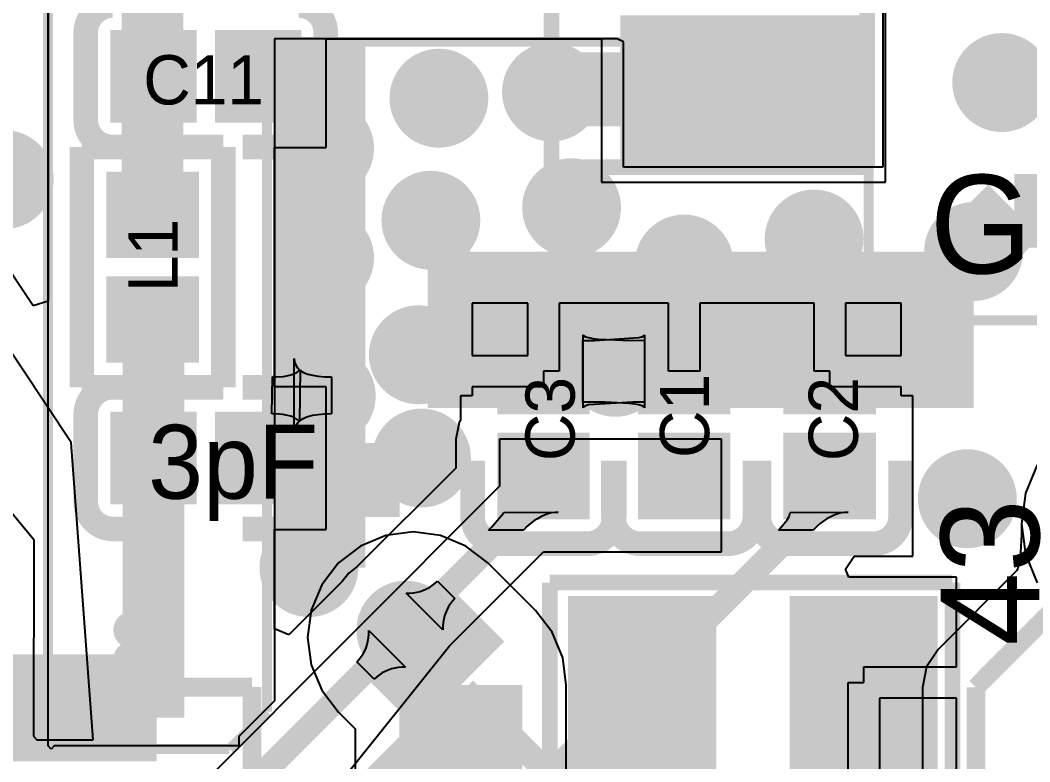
# Model space of a CAD drawing. Extents: x 72.1 to 112.7, y 45.7 to 113.8.
# Drawn here: x 95.06 to 103.26, y 93.7 to 99.72 of the extents above; entities that cross this region are included whole.
import ezdxf

# ---------------------------------------------------------------- set-up
doc = ezdxf.new("R2010")
doc.units = 0
doc.header["$MEASUREMENT"] = 0
for name, color, linetype in [('BOTTOMLAYER', 5, 'CONTINUOUS'), ('BOTTOMSOLDER', 6, 'CONTINUOUS'), ('MECHANICAL15', 56, 'CONTINUOUS'), ('MULTILAYER', 9, 'CONTINUOUS'), ('TOPLAYER', 1, 'CONTINUOUS'), ('TOPOVERLAY', 2, 'CONTINUOUS'), ('TOPPASTE', 8, 'CONTINUOUS'), ('TOPSOLDER', 216, 'CONTINUOUS')]:
    doc.layers.add(name, color=color, linetype=linetype)

msp = doc.modelspace()

# ---------------------------------------------------------------- linework, layer by layer
at = {"layer": 'BOTTOMLAYER'}
for p, q in [((103.32497, 96.110097), (103.229245, 95.878998)), ((103.229245, 95.878998), (103.196596, 95.631)), ((103.196596, 95.631), (103.197939, 95.620802)), ((98.255808, 95.565328), (98.033914, 95.536113)), ((98.477702, 95.536116), (98.255808, 95.565328)), ((103.197939, 95.620802), (103.197581, 95.542867)), ((98.033914, 95.536113), (97.82714, 95.450467)), ((98.684476, 95.450467), (98.477702, 95.536116)), ((103.197581, 95.542867), (103.18956, 95.398763)), ((97.82714, 95.450467), (97.649581, 95.314221)), ((98.862035, 95.314221), (98.684476, 95.450467)), ((103.18956, 95.398763), (103.183393, 95.348029)), ((97.649581, 95.314221), (97.513336, 95.136663)), ((99.248819, 94.927438), (98.862035, 95.314221)), ((103.175608, 95.304117), (103.167581, 95.271529)), ((103.183393, 95.348029), (103.175608, 95.304117)), ((103.160822, 95.25129), (102.519658, 94.610126)), ((103.167581, 95.271529), (103.160822, 95.25129)), ((97.513336, 95.136663), (97.427689, 94.929889)), ((97.427689, 94.929889), (97.398474, 94.707994)), ((99.385064, 94.749879), (99.248819, 94.927438)), ((99.470713, 94.543105), (99.385064, 94.749879)), ((97.398474, 94.707994), (97.427687, 94.4861)), ((102.519658, 94.610126), (102.425505, 94.469214)), ((97.427687, 94.4861), (97.513336, 94.279326)), ((99.499925, 94.321211), (99.470713, 94.543105)), ((102.425505, 94.469214), (102.392442, 94.302997)), ((99.499925, 89.701792), (99.499925, 94.321211)), ((97.513336, 94.279326), (97.649581, 94.101768)), ((102.392442, 94.302997), (102.392442, 89.530146)), ((97.649581, 94.101768), (97.785258, 93.966091)), ((97.785258, 93.966091), (97.785258, 90.056912))]:
    msp.add_line(p, q, dxfattribs=at)
at = {"layer": 'BOTTOMLAYER', "const_width": 0.299999}
for points in [[(102.886792, 99.2124, 1), (103.186791, 99.2124, 1)], [(99.229192, 99.1362, 1), (99.529191, 99.1362, 1)], [(98.314792, 99.0854, 1), (98.614791, 99.0854, 1)], [(97.386, 98.679, 1), (97.686, 98.679, 1)], [(94.784192, 98.425, 1), (95.084191, 98.425, 1)], [(99.3926, 98.1964, 1), (99.6926, 98.1964, 1)], [(98.2496, 98.0948, 1), (98.5496, 98.0948, 1)], [(101.362792, 97.9424, 1), (101.662791, 97.9424, 1)], [(102.658192, 97.8408, 1), (102.958191, 97.8408, 1)], [(97.386, 97.79, 1), (97.686, 97.79, 1)], [(100.307, 97.7392, 1), (100.607, 97.7392, 1)], [(98.148, 97.0026, 1), (98.448, 97.0026, 1)], [(99.7482, 96.901, 1), (100.0482, 96.901, 1)], [(101.2976, 96.9264, 1), (101.5976, 96.9264, 1)], [(97.3998, 96.668798, 1), (97.6998, 96.668798, 1)], [(98.1734, 96.1644, 1), (98.4734, 96.1644, 1)], [(97.4114, 95.9866, 1), (97.7114, 95.9866, 1)], [(102.607392, 95.8342, 1), (102.907391, 95.8342, 1)], [(97.259, 95.2754, 1), (97.559, 95.2754, 1)], [(98.0464, 94.7674, 1), (98.3464, 94.7674, 1)]]:
    msp.add_lwpolyline(points, format="xyb", close=True, dxfattribs=at)
at = {"layer": 'BOTTOMLAYER'}
for points, const_width in [([(102.826787, 94.302997), (104.15479, 95.631)], 0.152001), ([(98.255808, 94.707994), (98.642592, 94.321211)], 1.000001), ([(98.642592, 89.701792), (98.642592, 94.321211)], 1.000001), ([(102.826787, 89.248795), (102.826787, 94.302997)], 0.152001)]:
    msp.add_lwpolyline(points, dxfattribs=dict(at, const_width=const_width))
at = {"layer": 'BOTTOMSOLDER', "const_width": 0.401599}
for points in [[(102.835992, 99.2124, 1), (103.237591, 99.2124, 1)], [(98.263992, 99.0854, 1), (98.665591, 99.0854, 1)], [(99.178392, 99.1362, 1), (99.579991, 99.1362, 1)], [(97.3352, 98.679, 1), (97.7368, 98.679, 1)], [(94.733392, 98.425, 1), (95.134991, 98.425, 1)], [(99.3418, 98.1964, 1), (99.7434, 98.1964, 1)], [(98.1988, 98.0948, 1), (98.6004, 98.0948, 1)], [(101.311992, 97.9424, 1), (101.713591, 97.9424, 1)], [(97.3352, 97.79, 1), (97.7368, 97.79, 1)], [(102.607392, 97.8408, 1), (103.008991, 97.8408, 1)], [(100.2562, 97.7392, 1), (100.6578, 97.7392, 1)], [(98.0972, 97.0026, 1), (98.4988, 97.0026, 1)], [(99.6974, 96.901, 1), (100.099, 96.901, 1)], [(101.2468, 96.9264, 1), (101.6484, 96.9264, 1)], [(97.349, 96.668798, 1), (97.7506, 96.668798, 1)], [(98.1226, 96.1644, 1), (98.5242, 96.1644, 1)], [(97.3606, 95.9866, 1), (97.7622, 95.9866, 1)], [(102.556592, 95.8342, 1), (102.958191, 95.8342, 1)], [(97.2082, 95.2754, 1), (97.6098, 95.2754, 1)], [(97.9956, 94.7674, 1), (98.3972, 94.7674, 1)]]:
    msp.add_lwpolyline(points, format="xyb", close=True, dxfattribs=at)
at = {"layer": 'MECHANICAL15'}
for points, const_width in [([(96.045401, 94.528767, 1), (95.895541, 94.528767, 1)], 0.150012), ([(95.858038, 94.528767, 1), (95.933044, 94.528767, 1)], 0.075006), ([(96.007898, 94.528767, 1), (96.082904, 94.528767, 1)], 0.075006)]:
    msp.add_lwpolyline(points, format="xyb", close=True, dxfattribs=dict(at, const_width=const_width))
at = {"layer": 'MULTILAYER', "const_width": 0.299999}
for points in [[(102.886792, 99.2124, 1), (103.186791, 99.2124, 1)], [(99.229192, 99.1362, 1), (99.529191, 99.1362, 1)], [(98.314792, 99.0854, 1), (98.614791, 99.0854, 1)], [(97.386, 98.679, 1), (97.686, 98.679, 1)], [(94.784192, 98.425, 1), (95.084191, 98.425, 1)], [(99.3926, 98.1964, 1), (99.6926, 98.1964, 1)], [(98.2496, 98.0948, 1), (98.5496, 98.0948, 1)], [(101.362792, 97.9424, 1), (101.662791, 97.9424, 1)], [(102.658192, 97.8408, 1), (102.958191, 97.8408, 1)], [(97.386, 97.79, 1), (97.686, 97.79, 1)], [(100.307, 97.7392, 1), (100.607, 97.7392, 1)], [(98.148, 97.0026, 1), (98.448, 97.0026, 1)], [(99.7482, 96.901, 1), (100.0482, 96.901, 1)], [(101.2976, 96.9264, 1), (101.5976, 96.9264, 1)], [(97.3998, 96.668798, 1), (97.6998, 96.668798, 1)], [(98.1734, 96.1644, 1), (98.4734, 96.1644, 1)], [(97.4114, 95.9866, 1), (97.7114, 95.9866, 1)], [(102.607392, 95.8342, 1), (102.907391, 95.8342, 1)], [(97.259, 95.2754, 1), (97.559, 95.2754, 1)], [(98.0464, 94.7674, 1), (98.3464, 94.7674, 1)]]:
    msp.add_lwpolyline(points, format="xyb", close=True, dxfattribs=at)
at = {"layer": 'TOPLAYER'}
for p, q in [((95.289792, 93.8276), (95.289792, 102.8954)), ((95.289792, 102.895397), (95.289792, 97.437077)), ((102.071592, 102.3366), (102.071592, 98.5266)), ((102.093268, 98.403641), (102.093268, 99.911639)), ((99.912592, 99.568), (97.1296, 99.568)), ((97.1296, 99.568), (97.1296, 94.194208)), ((97.5498, 98.684202), (97.5498, 99.568)), ((97.5498, 99.568), (99.785272, 99.568)), ((99.785272, 99.568), (99.785272, 98.403641)), ((99.963392, 99.5426), (99.912592, 99.568)), ((99.963392, 98.5266), (99.963392, 99.5426)), ((97.1296, 96.743403), (97.1296, 98.684202)), ((97.1296, 98.684202), (97.5498, 98.684202)), ((102.071592, 98.5266), (99.963392, 98.5266)), ((92.7354, 98.4504), (95.1738, 95.504)), ((99.785272, 98.403641), (102.093268, 98.403641)), ((95.16824, 97.400275), (94.811172, 97.935877)), ((95.4786, 96.2914), (94.5134, 97.7392)), ((95.289792, 97.437077), (95.16824, 97.400275)), ((99.186997, 97.4228), (98.734997, 97.4228)), ((98.734997, 97.4228), (98.734997, 96.9958)), ((99.186997, 96.9958), (99.186997, 97.4228)), ((100.329997, 97.4228), (99.440997, 97.4228)), ((99.440997, 97.4228), (99.440997, 96.8688)), ((100.329997, 96.8688), (100.329997, 97.4228)), ((101.035993, 97.4228), (100.583997, 97.4228)), ((100.583997, 97.4228), (100.583997, 96.8688)), ((101.060799, 97.422805), (101.035993, 97.422805)), ((101.035993, 97.422805), (101.035993, 97.4228)), ((101.060796, 97.4228), (101.060799, 97.422805)), ((101.512794, 97.4228), (101.060796, 97.4228)), ((101.060796, 97.4228), (101.060796, 97.4228)), ((101.060796, 97.4228), (101.060796, 97.4228)), ((101.512794, 96.8688), (101.512794, 97.4228)), ((102.218795, 97.4228), (101.766794, 97.4228)), ((101.766794, 97.4228), (101.766794, 96.9958)), ((102.218795, 96.9958), (102.218795, 97.4228)), ((99.635046, 97.1188), (99.730047, 97.11927)), ((99.635046, 96.618801), (99.635046, 97.1188)), ((99.63595, 96.571849), (99.63595, 97.165752)), ((99.63595, 97.165752), (99.640951, 97.156831)), ((99.640951, 97.156831), (99.65595, 97.148848)), ((99.65595, 97.148848), (99.680949, 97.141807)), ((99.680949, 97.141807), (99.71595, 97.135704)), ((99.71595, 97.135704), (99.760949, 97.130537)), ((99.730047, 97.11927), (100.090046, 97.141807)), ((99.760949, 97.130537), (99.955949, 97.120677)), ((99.955949, 97.120677), (100.135949, 97.1188)), ((100.090046, 97.141807), (100.115045, 97.148848)), ((100.115045, 97.148848), (100.130046, 97.156831)), ((100.130046, 97.156831), (100.135045, 97.165752)), ((100.135045, 97.165752), (100.135045, 96.571849)), ((100.135949, 97.1188), (100.135949, 96.618801)), ((97.289704, 96.372403), (97.289704, 96.972402)), ((97.289704, 96.972402), (97.292734, 96.943903)), ((97.292734, 96.943903), (97.301825, 96.918402)), ((98.734997, 96.9958), (99.186997, 96.9958)), ((101.766794, 96.9958), (102.218795, 96.9958)), ((97.301825, 96.918402), (97.316978, 96.895902)), ((97.310115, 96.860134), (97.325183, 96.870154)), ((97.316978, 96.895902), (97.338192, 96.876403)), ((97.325183, 96.870154), (97.338096, 96.881356)), ((97.338096, 96.881356), (97.333049, 96.461387)), ((97.338192, 96.876403), (97.365464, 96.859903)), ((99.440997, 96.8688), (99.313997, 96.8688)), ((99.313997, 96.8688), (99.313997, 96.7418)), ((100.583997, 96.8688), (100.329997, 96.8688)), ((101.639794, 96.8688), (101.512794, 96.8688)), ((101.639794, 96.7418), (101.639794, 96.8688)), ((97.107944, 96.522403), (97.112107, 96.822402)), ((97.112107, 96.822402), (97.14439, 96.822992)), ((97.14439, 96.822992), (97.202501, 96.827708)), ((97.202501, 96.827708), (97.228327, 96.831836)), ((97.228327, 96.831836), (97.252003, 96.837142)), ((97.252003, 96.837142), (97.273527, 96.843626)), ((97.273527, 96.843626), (97.292897, 96.85129)), ((97.292897, 96.85129), (97.310115, 96.860134)), ((97.365464, 96.859903), (97.398802, 96.846403)), ((97.398802, 96.846403), (97.438197, 96.835902)), ((97.438197, 96.835902), (97.483653, 96.828402)), ((97.483653, 96.828402), (97.535172, 96.823903)), ((97.535172, 96.823903), (97.592751, 96.822402)), ((97.592751, 96.822402), (97.592751, 96.522403)), ((97.5498, 96.743403), (97.1296, 96.743403)), ((97.5498, 95.585402), (97.5498, 96.743403)), ((99.313997, 96.7418), (98.734997, 96.7418)), ((98.734997, 96.7418), (98.734997, 96.668798)), ((102.218795, 96.7418), (101.639794, 96.7418)), ((102.218795, 96.668798), (102.218795, 96.7418)), ((98.734997, 96.668798), (98.638998, 96.668798)), ((98.638998, 96.668798), (98.638998, 96.468763)), ((99.815045, 96.616924), (99.635046, 96.618801)), ((100.040951, 96.618331), (99.680949, 96.595794)), ((100.010046, 96.607064), (99.815045, 96.616924)), ((100.135949, 96.618801), (100.040951, 96.618331)), ((102.314794, 96.668798), (102.218795, 96.668798)), ((102.314794, 95.368801), (102.314794, 96.668798)), ((99.640949, 96.580769), (99.63595, 96.571849)), ((99.65595, 96.588753), (99.640949, 96.580769)), ((99.680949, 96.595794), (99.65595, 96.588753)), ((100.055045, 96.601897), (100.010046, 96.607064)), ((100.090046, 96.595794), (100.055045, 96.601897)), ((100.115045, 96.588753), (100.090046, 96.595794)), ((100.130046, 96.580769), (100.115045, 96.588753)), ((100.135045, 96.571849), (100.130046, 96.580769)), ((97.170298, 96.519962), (97.107944, 96.522403)), ((97.198226, 96.516911), (97.170298, 96.519962)), ((97.223986, 96.512642), (97.198226, 96.516911)), ((97.24758, 96.50715), (97.223986, 96.512642)), ((97.269008, 96.500437), (97.24758, 96.50715)), ((97.288269, 96.492504), (97.269008, 96.500437)), ((97.305363, 96.483353), (97.288269, 96.492504)), ((97.32029, 96.47298), (97.305363, 96.483353)), ((97.338192, 96.468402), (97.316978, 96.448903)), ((97.333049, 96.461387), (97.32029, 96.47298)), ((97.365464, 96.484902), (97.338192, 96.468402)), ((97.398802, 96.498402), (97.365464, 96.484902)), ((97.438197, 96.508903), (97.398802, 96.498402)), ((97.483653, 96.516403), (97.438197, 96.508903)), ((97.535172, 96.520902), (97.483653, 96.516403)), ((97.592751, 96.522403), (97.535172, 96.520902)), ((98.628708, 96.453363), (98.601543, 96.3168)), ((98.638998, 96.468763), (98.628708, 96.453363)), ((97.292734, 96.400902), (97.289704, 96.372403)), ((97.301825, 96.426404), (97.292734, 96.400902)), ((97.316978, 96.448903), (97.301825, 96.426404)), ((95.6564, 93.8784), (95.4786, 96.2914)), ((98.601543, 96.3168), (98.601543, 96.083615)), ((100.7618, 96.3168), (98.9584, 96.3168)), ((98.9584, 96.3168), (98.9584, 95.9358)), ((100.7618, 95.4024), (100.7618, 96.3168)), ((98.601543, 96.083615), (97.801984, 95.284056)), ((103.32497, 96.110097), (103.229245, 95.878998)), ((98.9584, 95.9358), (96.4692, 93.4466)), ((103.229245, 95.878998), (103.196596, 95.631)), ((98.891573, 95.604167), (98.990805, 95.717304)), ((98.990805, 95.717304), (98.992045, 95.721848)), ((98.992045, 95.721848), (99.43369, 95.724896)), ((99.37779, 95.71881), (99.349715, 95.71149)), ((99.405783, 95.723278), (99.37779, 95.71881)), ((99.43369, 95.724896), (99.405783, 95.723278)), ((101.314034, 95.701394), (101.316889, 95.71211)), ((101.316889, 95.71211), (101.317842, 95.721848)), ((101.317842, 95.721848), (101.788351, 95.724896)), ((101.732469, 95.718828), (101.704399, 95.711515)), ((101.760454, 95.723288), (101.732469, 95.718828)), ((101.788351, 95.724896), (101.760454, 95.723288)), ((99.208085, 95.632128), (99.179507, 95.607703)), ((99.236578, 95.653703), (99.208085, 95.632128)), ((99.264986, 95.672425), (99.236578, 95.653703)), ((99.293312, 95.688297), (99.264986, 95.672425)), ((99.321554, 95.70132), (99.293312, 95.688297)), ((99.349715, 95.71149), (99.321554, 95.70132)), ((101.24075, 95.598973), (101.283579, 95.648739)), ((101.283579, 95.648739), (101.294047, 95.66337)), ((101.294047, 95.66337), (101.302614, 95.677022)), ((101.302614, 95.677022), (101.309277, 95.689697)), ((101.309277, 95.689697), (101.314034, 95.701394)), ((101.562764, 95.632148), (101.534181, 95.607713)), ((101.591262, 95.653728), (101.562764, 95.632148)), ((101.619677, 95.672455), (101.591262, 95.653728)), ((101.648003, 95.688328), (101.619677, 95.672455)), ((101.676246, 95.701348), (101.648003, 95.688328)), ((101.704399, 95.711515), (101.676246, 95.701348)), ((103.196596, 95.631), (103.229245, 95.383002)), ((97.1296, 94.777608), (97.1296, 95.585402)), ((97.1296, 95.585402), (97.5498, 95.585402)), ((98.868006, 95.580426), (98.891573, 95.604167)), ((99.150848, 95.580426), (98.868006, 95.580426)), ((99.179507, 95.607703), (99.150848, 95.580426)), ((101.222668, 95.580426), (101.24075, 95.598973)), ((101.505509, 95.580426), (101.222668, 95.580426)), ((101.534181, 95.607713), (101.505509, 95.580426)), ((95.1738, 95.504), (95.170475, 93.907125)), ((98.552, 94.6404), (99.314, 95.4024)), ((99.314, 95.4024), (100.7618, 95.4024)), ((101.768603, 95.263203), (101.839159, 95.368801)), ((101.839159, 95.368801), (102.314794, 95.368801)), ((103.229245, 95.383002), (103.32497, 95.151903)), ((97.732817, 95.230983), (97.679744, 95.161816)), ((97.801984, 95.284056), (97.732817, 95.230983)), ((101.795859, 95.197399), (101.768603, 95.263203)), ((97.679744, 95.161816), (97.246933, 94.729005)), ((98.410972, 95.129614), (98.432513, 95.14649)), ((98.432513, 95.14649), (98.452968, 95.16539)), ((98.452968, 95.16539), (98.59439, 95.023968)), ((102.6698, 95.197399), (101.795859, 95.197399)), ((102.6698, 94.4704), (102.6698, 95.197399)), ((98.1994, 95.067384), (98.229659, 95.068088)), ((98.496384, 94.7704), (98.1994, 95.067384)), ((98.229659, 95.068088), (98.258831, 95.070811)), ((98.258831, 95.070811), (98.28691, 95.075558)), ((98.28691, 95.075558), (98.313903, 95.082327)), ((98.313903, 95.082327), (98.339803, 95.091115)), ((98.339803, 95.091115), (98.364617, 95.101926)), ((98.364617, 95.101926), (98.388338, 95.11476)), ((98.388338, 95.11476), (98.410972, 95.129614)), ((98.558614, 94.981972), (98.54376, 94.959338)), ((98.57549, 95.003513), (98.558614, 94.981972)), ((98.59439, 95.023968), (98.57549, 95.003513)), ((98.520115, 94.910803), (98.511327, 94.884903)), ((98.530926, 94.935617), (98.520115, 94.910803)), ((98.54376, 94.959338), (98.530926, 94.935617)), ((98.499811, 94.829831), (98.497088, 94.800659)), ((98.504558, 94.85791), (98.499811, 94.829831)), ((98.511327, 94.884903), (98.504558, 94.85791)), ((97.246933, 94.729005), (97.1296, 94.777608)), ((97.892989, 94.704969), (97.895712, 94.734141)), ((97.895712, 94.734141), (97.896416, 94.7644)), ((97.896416, 94.7644), (98.1934, 94.467416)), ((98.497088, 94.800659), (98.496384, 94.7704)), ((97.872685, 94.623997), (97.881473, 94.649897)), ((97.881473, 94.649897), (97.888242, 94.67689)), ((97.888242, 94.67689), (97.892989, 94.704969)), ((97.1042, 92.837), (98.552, 94.6404)), ((97.834186, 94.552828), (97.84904, 94.575462)), ((97.84904, 94.575462), (97.861874, 94.599183)), ((97.861874, 94.599183), (97.872685, 94.623997)), ((97.79841, 94.510832), (97.81731, 94.531287)), ((97.939832, 94.36941), (97.79841, 94.510832)), ((97.81731, 94.531287), (97.834186, 94.552828)), ((97.981828, 94.405186), (97.960287, 94.38831)), ((98.004462, 94.42004), (97.981828, 94.405186)), ((98.028183, 94.432874), (98.004462, 94.42004)), ((98.052997, 94.443685), (98.028183, 94.432874)), ((98.078897, 94.452473), (98.052997, 94.443685)), ((98.10589, 94.459242), (98.078897, 94.452473)), ((98.133969, 94.463989), (98.10589, 94.459242)), ((98.163141, 94.466712), (98.133969, 94.463989)), ((98.1934, 94.467416), (98.163141, 94.466712)), ((101.915801, 94.3434), (101.915801, 94.4704)), ((101.915801, 94.4704), (102.6698, 94.4704)), ((97.960287, 94.38831), (97.939832, 94.36941)), ((101.788801, 93.489402), (101.788801, 94.3434)), ((101.788801, 94.3434), (101.915801, 94.3434)), ((97.1296, 94.194208), (96.839192, 93.9038)), ((102.6698, 94.2164), (102.042801, 94.2164)), ((102.042801, 94.2164), (102.042801, 93.489402)), ((102.6698, 93.489402), (102.6698, 94.2164)), ((95.170475, 93.907125), (95.1992, 93.8784)), ((95.1992, 93.8784), (95.6564, 93.8784)), ((95.315192, 93.8022), (95.289792, 93.8276)), ((95.340592, 93.8276), (95.315192, 93.8022)), ((96.839192, 93.8276), (95.340592, 93.8276)), ((96.839192, 93.9038), (96.839192, 93.8276))]:
    msp.add_line(p, q, dxfattribs=at)
for points, const_width in [([(96.139, 98.1388), (96.139, 100.387597)], 0.499999), ([(99.400632, 99.15764), (100.93927, 99.15764)], 0.599999), ([(102.808192, 97.8408), (103.138392, 98.171)], 0.599999), ([(103.138392, 98.171), (104.15479, 98.171)], 0.599999), ([(96.139, 97.3142), (96.1458, 97.3074)], 0.499999), ([(96.1458, 96.164403), (96.1458, 97.3074)], 0.499999), ([(99.313997, 96.8688), (100.456997, 96.8688)], 0.499999), ([(98.1456, 95.9866), (98.3234, 96.1644)], 0.599999), ([(96.1458, 94.0562), (96.1458, 96.164403)], 0.499999), ([(97.5614, 95.9866), (98.1456, 95.9866)], 0.599999), ([(98.1964, 94.7674), (99.380899, 95.951899)], 0.2), ([(101.639794, 95.856133), (101.639794, 96.0188)], 0.2), ([(100.12143, 94.337769), (101.639794, 95.856133)], 0.2), ([(96.777988, 93.348988), (98.1964, 94.7674)], 0.2), ([(99.265519, 93.49312), (100.115799, 94.3434)], 0.2)]:
    msp.add_lwpolyline(points, dxfattribs=dict(at, const_width=const_width))
at = {"layer": 'TOPLAYER', "const_width": 0.299999}
for points in [[(102.886792, 99.2124, 1), (103.186791, 99.2124, 1)], [(99.229192, 99.1362, 1), (99.529191, 99.1362, 1)], [(98.314792, 99.0854, 1), (98.614791, 99.0854, 1)], [(97.386, 98.679, 1), (97.686, 98.679, 1)], [(94.784192, 98.425, 1), (95.084191, 98.425, 1)], [(99.3926, 98.1964, 1), (99.6926, 98.1964, 1)], [(98.2496, 98.0948, 1), (98.5496, 98.0948, 1)], [(101.362792, 97.9424, 1), (101.662791, 97.9424, 1)], [(102.658192, 97.8408, 1), (102.958191, 97.8408, 1)], [(97.386, 97.79, 1), (97.686, 97.79, 1)], [(100.307, 97.7392, 1), (100.607, 97.7392, 1)], [(98.148, 97.0026, 1), (98.448, 97.0026, 1)], [(99.7482, 96.901, 1), (100.0482, 96.901, 1)], [(101.2976, 96.9264, 1), (101.5976, 96.9264, 1)], [(97.3998, 96.668798, 1), (97.6998, 96.668798, 1)], [(98.1734, 96.1644, 1), (98.4734, 96.1644, 1)], [(97.4114, 95.9866, 1), (97.7114, 95.9866, 1)], [(102.607392, 95.8342, 1), (102.907391, 95.8342, 1)], [(97.259, 95.2754, 1), (97.559, 95.2754, 1)], [(98.0464, 94.7674, 1), (98.3464, 94.7674, 1)]]:
    msp.add_lwpolyline(points, format="xyb", close=True, dxfattribs=at)
at = {"layer": 'TOPLAYER'}
for points in [[(100.039272, 98.657641), (101.839268, 98.657641), (100.039272, 99.657639), (101.839268, 99.657639)], [(95.8458, 98.938202), (96.445799, 98.938202), (95.8458, 99.588203), (96.445799, 99.588203)], [(96.695801, 98.938202), (97.2958, 98.938202), (96.695801, 99.588203), (97.2958, 99.588203)], [(97.1296, 95.2754), (97.8662, 95.2754), (97.1296, 99.568), (97.8662, 99.568)], [(95.813999, 98.4388), (95.813999, 97.838801), (96.464001, 98.4388), (96.464001, 97.838801)], [(98.3742, 96.5708), (102.041594, 96.5708), (98.3742, 97.8408), (102.041594, 97.8408)], [(101.182592, 96.5708), (102.808192, 96.5708), (101.182592, 97.8408), (102.808192, 97.8408)], [(95.813999, 97.588799), (95.813999, 96.9888), (96.464001, 97.588799), (96.464001, 96.9888)], [(99.638998, 96.568801), (99.638998, 97.1688), (98.988997, 96.568801), (98.988997, 97.1688)], [(100.781998, 96.568801), (100.781998, 97.1688), (100.131997, 96.568801), (100.131997, 97.1688)], [(101.314794, 97.1688), (101.314794, 96.568801), (101.964795, 97.1688), (101.964795, 96.568801)], [(95.8458, 95.839402), (96.445799, 95.839402), (95.8458, 96.489403), (96.445799, 96.489403)], [(96.695801, 95.839402), (97.2958, 95.839402), (96.695801, 96.489403), (97.2958, 96.489403)], [(99.638998, 95.7188), (99.638998, 96.318799), (98.988997, 95.7188), (98.988997, 96.318799)], [(100.781998, 95.7188), (100.781998, 96.318799), (100.131997, 95.7188), (100.131997, 96.318799)], [(101.314794, 96.318799), (101.314794, 95.7188), (101.964795, 96.318799), (101.964795, 95.7188)], [(100.615798, 93.743402), (100.615798, 94.943399), (99.6158, 93.743402), (99.6158, 94.943399)], [(102.4158, 93.743402), (102.4158, 94.943399), (101.415802, 93.743402), (101.415802, 94.943399)], [(95.070473, 94.468734), (95.070473, 93.803737), (95.270472, 94.468734), (95.270472, 93.803737)], [(95.470472, 94.468734), (95.470472, 93.803737), (95.670472, 94.468734), (95.670472, 93.803737)], [(95.870471, 94.468734), (95.870471, 93.803737), (96.070471, 94.468734), (96.070471, 93.803737)], [(98.70679, 93.051178), (99.131054, 93.475442), (98.24717, 93.510798), (98.671433, 93.935062)]]:
    msp.add_solid(points, dxfattribs=at)
at = {"layer": 'TOPOVERLAY'}
for points, const_width in [([(99.379192, 98.526597), (99.379192, 102.336603)], 0.127), ([(101.944589, 98.526597), (101.944592, 102.3366)], 0.127), ([(95.289792, 96.901), (95.289792, 102.2604)], 0.08), ([(95.595803, 98.908202), (95.595803, 99.618201)], 0.2), ([(97.545797, 98.908199), (97.545797, 99.618198)], 0.2), ([(97.067792, 99.495861), (97.11453, 99.5426)], 0.08), ([(97.11453, 99.5426), (97.8408, 99.5426)], 0.08), ([(97.8408, 99.5426), (101.9556, 99.5426)], 0.08), ([(101.9556, 97.367997), (101.9556, 99.5426)], 0.08), ([(97.067792, 94.107), (97.067792, 99.495861)], 0.08), ([(95.564, 98.688802), (96.714, 98.688802)], 0.2), ([(95.564, 96.738803), (95.564, 98.688802)], 0.2), ([(95.820802, 98.688202), (96.270803, 98.688202)], 0.2), ([(96.714, 96.738803), (96.714, 98.688802)], 0.2), ([(96.870799, 98.6882), (97.320801, 98.6882)], 0.2), ([(99.379192, 98.526597), (101.944589, 98.526597)], 0.127), ([(98.959002, 97.418797), (99.669001, 97.418797)], 0.2), ([(100.102002, 97.418797), (100.812001, 97.418797)], 0.2), ([(101.284794, 97.418797), (101.994792, 97.418797)], 0.2), ([(101.9556, 97.367997), (102.041597, 97.282)], 0.08), ([(98.739002, 96.743797), (98.739002, 97.193798)], 0.2), ([(99.882002, 96.743797), (99.882002, 97.193798)], 0.2), ([(99.889, 96.743799), (99.889, 97.193801)], 0.2), ([(101.032, 96.743799), (101.032, 97.193801)], 0.2), ([(101.064794, 96.743797), (101.064794, 97.193798)], 0.2), ([(102.041597, 97.282), (103.443192, 97.282)], 0.08), ([(102.214792, 96.743799), (102.214792, 97.193801)], 0.2), ([(95.289792, 93.9038), (95.289792, 96.901)], 0.08), ([(95.564, 96.738803), (96.714, 96.738803)], 0.2), ([(95.820799, 96.7394), (96.270801, 96.7394)], 0.2), ([(96.870797, 96.739398), (97.320798, 96.739398)], 0.2), ([(95.595803, 95.809402), (95.595803, 96.519401)], 0.2), ([(97.545797, 95.809399), (97.545797, 96.519398)], 0.2), ([(98.739, 95.693799), (98.739, 96.143801)], 0.2), ([(99.882, 95.693799), (99.882, 96.143801)], 0.2), ([(99.888998, 95.693801), (99.888998, 96.143803)], 0.2), ([(101.031998, 95.693801), (101.031998, 96.143803)], 0.2), ([(101.064792, 95.693799), (101.064792, 96.143801)], 0.2), ([(102.214789, 95.693801), (102.214789, 96.143803)], 0.2), ([(95.820802, 95.589402), (96.270803, 95.589402)], 0.2), ([(96.870799, 95.5894), (97.320801, 95.5894)], 0.2), ([(98.958999, 95.468803), (99.668998, 95.468803)], 0.2), ([(100.101999, 95.468803), (100.811998, 95.468803)], 0.2), ([(101.284791, 95.468803), (101.99479, 95.468803)], 0.2), ([(99.365801, 95.153401), (102.635799, 95.153401)], 0.127), ([(99.365801, 91.333399), (99.365801, 95.153401)], 0.127), ([(102.635799, 91.573401), (102.635799, 95.153401)], 0.127), ([(96.272985, 94.304942), (96.946695, 94.304942)], 0.1524), ([(96.946695, 93.631258), (96.946695, 94.304942)], 0.1524), ([(97.292574, 92.909756), (98.671431, 94.288613)], 0.2), ([(98.671431, 94.288613), (99.484604, 93.475439)], 0.2), ([(96.762992, 93.8022), (97.067792, 94.107)], 0.08), ([(95.289792, 93.9038), (95.391392, 93.8022)], 0.08), ([(95.391392, 93.8022), (96.762992, 93.8022)], 0.08)]:
    msp.add_lwpolyline(points, dxfattribs=dict(at, const_width=const_width))
at = {"layer": 'TOPOVERLAY', "const_width": 0.2}
for points in [[(95.595798, 99.618201, -0.414214), (95.815798, 99.8382)], [(97.325797, 99.838198, -0.414214), (97.545797, 99.618198)], [(95.815798, 98.688202, -0.414214), (95.595798, 98.908202)], [(97.545797, 98.908199, -0.414214), (97.325797, 98.6882)], [(98.739002, 97.198797, -0.414214), (98.959002, 97.418797)], [(99.669001, 97.418797, -0.414214), (99.889, 97.198797)], [(99.882002, 97.198797, -0.414214), (100.102002, 97.418797)], [(100.812001, 97.418797, -0.414214), (101.032, 97.198797)], [(101.064794, 97.198802, -0.414214), (101.284794, 97.418802)], [(101.994792, 97.418802, -0.414214), (102.214792, 97.198802)], [(95.595798, 96.519401, -0.414214), (95.815798, 96.7394)], [(97.325797, 96.739398, -0.414214), (97.545797, 96.519398)], [(95.815798, 95.589402, -0.414214), (95.595798, 95.809402)], [(97.545797, 95.809399, -0.414214), (97.325797, 95.5894)], [(98.958999, 95.468798, -0.414214), (98.739, 95.688798)], [(99.888998, 95.688798, -0.414214), (99.668998, 95.468798)], [(100.101999, 95.468798, -0.414214), (99.882, 95.688798)], [(101.031998, 95.688798, -0.414214), (100.811998, 95.468798)], [(101.284791, 95.468803, -0.414214), (101.064792, 95.688803)], [(102.214789, 95.688803, -0.414214), (101.99479, 95.468803)]]:
    msp.add_lwpolyline(points, format="xyb", dxfattribs=at)
at = {"layer": 'TOPOVERLAY'}
for points, const_width in [([(95.545798, 99.618201, 1), (95.645798, 99.618201, 1)], 0.1), ([(97.495797, 99.618198, 1), (97.595797, 99.618198, 1)], 0.1), ([(95.545798, 98.908202, 1), (95.645798, 98.908202, 1)], 0.1), ([(97.495797, 98.908199, 1), (97.595797, 98.908199, 1)], 0.1), ([(95.765798, 98.688202, 1), (95.865798, 98.688202, 1)], 0.1), ([(97.275797, 98.6882, 1), (97.375797, 98.6882, 1)], 0.1), ([(98.909002, 97.418797, 1), (99.009002, 97.418797, 1)], 0.1), ([(99.619001, 97.418797, 1), (99.719, 97.418797, 1)], 0.1), ([(100.052002, 97.418797, 1), (100.152002, 97.418797, 1)], 0.1), ([(100.762001, 97.418797, 1), (100.862, 97.418797, 1)], 0.1), ([(101.234794, 97.418802, 1), (101.334794, 97.418802, 1)], 0.1), ([(101.944792, 97.418802, 1), (102.044792, 97.418802, 1)], 0.1), ([(98.689003, 97.198797, 1), (98.789002, 97.198797, 1)], 0.1), ([(99.832003, 97.198797, 1), (99.932002, 97.198797, 1)], 0.1), ([(99.839, 97.198797, 1), (99.939, 97.198797, 1)], 0.1), ([(100.982, 97.198797, 1), (101.082, 97.198797, 1)], 0.1), ([(101.014794, 97.198802, 1), (101.114794, 97.198802, 1)], 0.1), ([(102.164792, 97.198802, 1), (102.264792, 97.198802, 1)], 0.1), ([(95.765798, 96.7394, 1), (95.865798, 96.7394, 1)], 0.1), ([(97.275797, 96.739398, 1), (97.375797, 96.739398, 1)], 0.1), ([(95.545798, 96.519401, 1), (95.645798, 96.519401, 1)], 0.1), ([(97.495797, 96.519398, 1), (97.595797, 96.519398, 1)], 0.1), ([(95.545798, 95.809402, 1), (95.645798, 95.809402, 1)], 0.1), ([(97.495797, 95.809399, 1), (97.595797, 95.809399, 1)], 0.1), ([(98.689, 95.688798, 1), (98.789, 95.688798, 1)], 0.1), ([(99.832, 95.688798, 1), (99.932, 95.688798, 1)], 0.1), ([(99.838998, 95.688798, 1), (99.938997, 95.688798, 1)], 0.1), ([(100.981998, 95.688798, 1), (101.081997, 95.688798, 1)], 0.1), ([(101.014792, 95.688803, 1), (101.114791, 95.688803, 1)], 0.1), ([(102.164789, 95.688803, 1), (102.264789, 95.688803, 1)], 0.1), ([(95.765798, 95.589402, 1), (95.865798, 95.589402, 1)], 0.1), ([(97.275797, 95.5894, 1), (97.375797, 95.5894, 1)], 0.1), ([(98.909, 95.468798, 1), (99.008999, 95.468798, 1)], 0.1), ([(99.618998, 95.468798, 1), (99.718998, 95.468798, 1)], 0.1), ([(100.052, 95.468798, 1), (100.151999, 95.468798, 1)], 0.1), ([(100.761998, 95.468798, 1), (100.861998, 95.468798, 1)], 0.1), ([(101.234791, 95.468803, 1), (101.334791, 95.468803, 1)], 0.1), ([(101.94479, 95.468803, 1), (102.04479, 95.468803, 1)], 0.1), ([(96.045401, 94.768543, 1), (95.895541, 94.768543, 1)], 0.150012), ([(95.858038, 94.768543, 1), (95.933044, 94.768543, 1)], 0.075006), ([(96.007898, 94.768543, 1), (96.082904, 94.768543, 1)], 0.075006)]:
    msp.add_lwpolyline(points, format="xyb", close=True, dxfattribs=dict(at, const_width=const_width))
at = {"layer": 'TOPPASTE'}
for points in [[(100.039272, 98.657641), (101.839268, 98.657641), (100.039272, 99.657639), (101.839268, 99.657639)], [(95.8458, 98.938202), (96.445799, 98.938202), (95.8458, 99.588203), (96.445799, 99.588203)], [(96.695801, 98.938202), (97.2958, 98.938202), (96.695801, 99.588203), (97.2958, 99.588203)], [(95.813999, 98.4388), (95.813999, 97.838801), (96.464001, 98.4388), (96.464001, 97.838801)], [(95.813999, 97.588799), (95.813999, 96.9888), (96.464001, 97.588799), (96.464001, 96.9888)], [(99.638998, 96.568801), (99.638998, 97.1688), (98.988997, 96.568801), (98.988997, 97.1688)], [(100.781998, 96.568801), (100.781998, 97.1688), (100.131997, 96.568801), (100.131997, 97.1688)], [(101.314794, 97.1688), (101.314794, 96.568801), (101.964795, 97.1688), (101.964795, 96.568801)], [(95.8458, 95.839402), (96.445799, 95.839402), (95.8458, 96.489403), (96.445799, 96.489403)], [(96.695801, 95.839402), (97.2958, 95.839402), (96.695801, 96.489403), (97.2958, 96.489403)], [(99.638998, 95.7188), (99.638998, 96.318799), (98.988997, 95.7188), (98.988997, 96.318799)], [(100.781998, 95.7188), (100.781998, 96.318799), (100.131997, 95.7188), (100.131997, 96.318799)], [(101.314794, 96.318799), (101.314794, 95.7188), (101.964795, 96.318799), (101.964795, 95.7188)], [(100.615798, 93.743402), (100.615798, 94.943399), (99.6158, 93.743402), (99.6158, 94.943399)], [(102.4158, 93.743402), (102.4158, 94.943399), (101.415802, 93.743402), (101.415802, 94.943399)], [(95.070473, 94.468734), (95.070473, 93.803737), (95.270472, 94.468734), (95.270472, 93.803737)], [(95.470472, 94.468734), (95.470472, 93.803737), (95.670472, 94.468734), (95.670472, 93.803737)], [(95.870471, 94.468734), (95.870471, 93.803737), (96.070471, 94.468734), (96.070471, 93.803737)], [(98.70679, 93.051178), (99.131054, 93.475442), (98.24717, 93.510798), (98.671433, 93.935062)]]:
    msp.add_solid(points, dxfattribs=at)
at = {"layer": 'TOPSOLDER', "const_width": 0.401599}
for points in [[(102.835992, 99.2124, 1), (103.237591, 99.2124, 1)], [(98.263992, 99.0854, 1), (98.665591, 99.0854, 1)], [(99.178392, 99.1362, 1), (99.579991, 99.1362, 1)], [(97.3352, 98.679, 1), (97.7368, 98.679, 1)], [(94.733392, 98.425, 1), (95.134991, 98.425, 1)], [(99.3418, 98.1964, 1), (99.7434, 98.1964, 1)], [(98.1988, 98.0948, 1), (98.6004, 98.0948, 1)], [(101.311992, 97.9424, 1), (101.713591, 97.9424, 1)], [(97.3352, 97.79, 1), (97.7368, 97.79, 1)], [(102.607392, 97.8408, 1), (103.008991, 97.8408, 1)], [(100.2562, 97.7392, 1), (100.6578, 97.7392, 1)], [(98.0972, 97.0026, 1), (98.4988, 97.0026, 1)], [(99.6974, 96.901, 1), (100.099, 96.901, 1)], [(101.2468, 96.9264, 1), (101.6484, 96.9264, 1)], [(97.349, 96.668798, 1), (97.7506, 96.668798, 1)], [(98.1226, 96.1644, 1), (98.5242, 96.1644, 1)], [(97.3606, 95.9866, 1), (97.7622, 95.9866, 1)], [(102.556592, 95.8342, 1), (102.958191, 95.8342, 1)], [(97.2082, 95.2754, 1), (97.6098, 95.2754, 1)], [(97.9956, 94.7674, 1), (98.3972, 94.7674, 1)]]:
    msp.add_lwpolyline(points, format="xyb", close=True, dxfattribs=at)
at = {"layer": 'TOPSOLDER'}
for points in [[(99.937672, 98.556041), (101.940868, 98.556041), (99.937672, 99.759239), (101.940868, 99.759239)], [(95.795, 98.887402), (96.496599, 98.887402), (95.795, 99.639003), (96.496599, 99.639003)], [(96.645001, 98.887402), (97.3466, 98.887402), (96.645001, 99.639003), (97.3466, 99.639003)], [(95.763199, 98.4896), (95.763199, 97.788001), (96.514801, 98.4896), (96.514801, 97.788001)], [(95.763199, 97.639599), (95.763199, 96.938), (96.514801, 97.639599), (96.514801, 96.938)], [(99.689798, 96.518001), (99.689798, 97.2196), (98.938197, 96.518001), (98.938197, 97.2196)], [(100.832798, 96.518001), (100.832798, 97.2196), (100.081197, 96.518001), (100.081197, 97.2196)], [(101.263994, 97.2196), (101.263994, 96.518001), (102.015595, 97.2196), (102.015595, 96.518001)], [(95.795, 95.788602), (96.496599, 95.788602), (95.795, 96.540203), (96.496599, 96.540203)], [(96.645001, 95.788602), (97.3466, 95.788602), (96.645001, 96.540203), (97.3466, 96.540203)], [(99.689798, 95.668), (99.689798, 96.369599), (98.938197, 95.668), (98.938197, 96.369599)], [(100.832798, 95.668), (100.832798, 96.369599), (100.081197, 95.668), (100.081197, 96.369599)], [(101.263994, 96.369599), (101.263994, 95.668), (102.015595, 96.369599), (102.015595, 95.668)], [(100.717398, 93.641802), (100.717398, 95.044999), (99.5142, 93.641802), (99.5142, 95.044999)], [(102.5174, 93.641802), (102.5174, 95.044999), (101.314202, 93.641802), (101.314202, 95.044999)], [(94.968873, 94.570334), (94.968873, 93.702137), (95.372072, 94.570334), (95.372072, 93.702137)], [(95.368872, 94.570334), (95.368872, 93.702137), (95.772072, 94.570334), (95.772072, 93.702137)], [(95.768871, 94.570334), (95.768871, 93.702137), (96.172071, 94.570334), (96.172071, 93.702137)], [(98.70679, 92.979337), (99.202895, 93.475442), (98.175328, 93.510798), (98.671433, 94.006904)]]:
    msp.add_solid(points, dxfattribs=at)

# ---------------------------------------------------------------- texts
at = {"layer": 'TOPOVERLAY'}
for s, height, p in [('C11', 0.399999, (96.0628, 99.0346)), ('G', 0.800001, (102.452592, 97.663)), ('3pF', 0.599999, (96.102592, 95.8342))]:
    msp.add_text(s, height=height, dxfattribs=at).set_placement(p)
for s, height, p in [('L1', 0.399999, (96.3422, 97.5106)), ('C3', 0.399999, (99.568, 96.139)), ('C1', 0.399999, (100.6602, 96.1644)), ('C2', 0.399999, (101.868392, 96.139)), ('43', 0.800001, (103.341592, 94.6404))]:
    msp.add_text(s, height=height, rotation=90, dxfattribs=at).set_placement(p)

doc.saveas('drawing.dxf')
